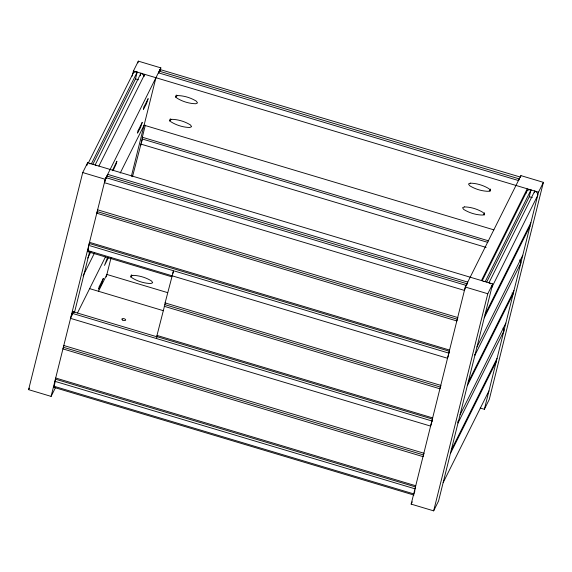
<?xml version="1.0" encoding="UTF-8"?>
<svg xmlns="http://www.w3.org/2000/svg" width="572" height="572" viewBox="0 0 572 572"><rect width="100%" height="100%" fill="white"/><g stroke="black" fill="none" stroke-linecap="round" stroke-linejoin="round"><path stroke-width="0.86" d="M140.848 145.045L141.027 144.087M457.371 319.369L457.865 317.582L97.619 209.817L97.319 211.633L457.443 319.276L456.821 320.942L96.775 213.206L97.397 211.54M415.351 488.917L55.126 381.388L55.684 378.021L415.73 485.757M171.514 276.719L87.702 251.637L89.511 242.335L449.563 350.071L449.006 353.439M156.606 338.588L156.985 335.428L164.865 304.633L440.526 387.122L439.911 388.788L164.243 306.299M432.225 420.184L432.647 417.91L156.985 335.428M415.165 488.81L415.587 486.944L55.534 379.207M432.16 420.484L431.746 422.343M73.202 312.627L73.287 311.325L72.194 315.086M160.196 70.449L160.282 69.148L159.395 72.058M55.305 381.181L53.875 387.33L54.14 386.872M55.634 387.316L51.101 396.389L28.6 389.654L82.733 172.551L87.638 162.72L492.692 283.926L438.56 501.022L433.655 510.853L411.154 504.118L465.279 287.022L520.899 175.611L543.4 182.346L489.267 399.449L484.362 409.28L480.194 408.029M86.987 165.315L87.638 162.72M51.101 396.389L105.234 179.286L160.846 67.882L138.345 61.147L133.44 70.978L132.146 76.162M71.371 316.731L72.222 313.334L432.268 421.071M105.205 181.038L106.049 177.649L466.101 285.385L464.435 290.412L104.39 182.675L106.049 177.649M106.235 178.55L107.686 174.367L467.739 282.103L467.303 283.834M74.553 312.169L89.654 251.623M137.916 62.877L138.345 61.147M92.879 164.25L135.5 78.879L137.187 72.101A3.932 3.475 26.5 0 0 132.59 74.367L88.381 162.92M140.304 75.761L140.941 73.223A3.932 3.475 26.5 0 1 143.879 76.348M144.258 76.069L144.687 74.339L98.892 166.087M106.27 276.927L111.004 257.929M131.353 176.312L155.941 77.706M132.482 176.712L142.299 138.996A6.986 0.629 -73.3 0 1 142.321 137.244L145.324 125.204M141.448 142.392L142.299 138.996L487.809 242.385M160.203 70.47L160.846 67.882M440.955 385.421L165.094 302.91L173.523 270.742L172.887 273.287M414.3 493.157L414.929 490.612M466.495 285.442L467.238 283.447M433.655 510.853L487.787 293.751L492.692 283.926M520.463 177.341L520.899 175.611M526.161 193.129L527.241 188.81L481.438 280.559M486.686 282.082L529.3 196.718L530.995 189.933A3.932 3.475 26.5 0 0 526.397 192.199L482.189 280.759M534.319 192.75L534.741 191.055A3.932 3.475 26.5 0 1 537.644 195.567L491.848 287.316A3.932 3.475 26.5 0 0 491.884 285.936M484.362 409.28L538.495 192.178L543.4 182.346M423.623 454.526L424.038 453.267L63.792 345.502L63.492 347.318L423.616 454.962L422.994 456.628L62.941 348.899L63.564 347.225M88.417 249.9L87.702 251.637M54.59 385.585L54.283 386.508M440.747 385.964L440.526 387.122M112.362 170.735L116.888 161.24L116.259 163.778L113.156 170.52M431.595 422.765L430.609 426.097L70.556 318.368L72.222 313.334M158.537 72.851L159.209 71.157L519.262 178.893L518.589 180.588M448.662 354.497L447.518 358.258L87.866 250.579M108.344 257.865L104.512 265.415L107.515 257.493M137.187 72.101L91.384 163.842A3.932 3.475 26.5 0 0 89.396 163.735M140.941 73.223L95.138 164.965A3.932 3.475 26.5 0 1 96.511 165.651M120.206 173.066L144.101 125.196L493.886 229.865M87.709 258.101L90.898 251.716M83.083 275.861L94.63 252.724M28.6 389.654L29.358 388.138M77.499 312.948L105.484 256.885M98.52 291.212L106.885 274.46L167.603 292.628M530.995 189.933L485.192 281.681A3.932 3.475 26.5 0 0 483.204 281.574M534.741 191.055L488.938 282.804A3.932 3.475 26.5 0 1 490.704 283.819M485.077 314.457L530.88 222.708M484.234 317.846L530.037 226.097M476.969 346.975L522.772 255.226M468.168 382.296L513.963 290.547M467.317 385.692L513.12 293.944L512.011 293.007M411.154 504.118L412.283 501.851M460.06 414.814L505.855 323.073M451.251 450.143L497.047 358.394M450.407 453.532L496.203 361.79M443.143 482.661L488.946 390.912M164.865 304.633L165.094 302.91M160.031 69.519L520.413 177.084M158.394 72.794L518.447 180.53M133.44 70.978L538.495 192.178M135.5 78.879L138.495 79.78M529.3 196.718L532.303 197.612M142.321 137.244L488.688 240.883M140.633 144.03L486.143 247.411M106.871 176.012L466.916 283.741M82.733 172.551L105.234 179.286M465.279 287.022L487.787 293.751M89.368 243.515L449.42 351.251M89.99 245.745L172.944 270.57M174.374 270.999L448.326 352.967M89.64 288.631L163.485 310.732M156.842 336.615L432.503 419.097M73.037 311.697L156.85 336.772M54.033 386.264L414.085 494.001M53.875 387.33L413.921 495.059M130.816 277.334A2.946 0.929 -66.1 0 1 131.453 274.789M169.72 121.293A2.946 0.929 -66.1 0 1 170.356 118.747M175.64 97.547A2.946 0.929 -66.1 0 1 176.276 95.002M490.526 189.032A2.946 0.422 -80.2 0 1 489.897 191.577M484.606 212.777A2.946 0.422 -80.2 0 1 483.969 215.322M475.025 354.247A3.932 3.475 26.5 0 1 474.932 355.162L520.734 263.413A3.932 3.475 26.5 0 0 519.591 259.917M457.936 421.156A3.932 3.475 26.5 0 1 458.015 423.001L503.818 331.26A3.932 3.475 26.5 0 0 503.017 328.128M144.051 106.835L143.415 109.374L146.425 103.825L148.155 98.613L144.051 106.835M138.131 130.58L137.494 133.119L140.498 127.57L142.235 122.358L138.131 130.58M99.228 286.622L98.591 289.16L101.594 283.612L103.332 278.4L99.228 286.622M177.556 95.567L175.783 96.403L176.92 98.112C182.547 101.58 189.132 103.596 195.746 103.746L197.519 102.91L196.382 101.201C190.755 97.726 184.17 95.717 177.556 95.567M171.636 119.312L169.863 120.149L170.999 121.857C176.626 125.325 183.212 127.341 189.825 127.492L191.599 126.655L190.455 124.946C184.835 121.471 178.25 119.462 171.636 119.312M132.725 275.354L130.952 276.19L132.096 277.899C137.723 281.367 144.301 283.383 150.915 283.533L152.688 282.697L151.551 280.988C145.924 277.513 139.346 275.504 132.725 275.354M470.263 183.154L468.489 183.991L469.633 185.7C475.261 189.168 481.838 191.184 488.452 191.327L490.225 190.49L489.089 188.789C483.462 185.314 476.884 183.305 470.263 183.154M464.342 206.9L462.569 207.736L463.713 209.445C469.333 212.913 475.918 214.929 482.532 215.072L484.305 214.243L483.168 212.534C477.541 209.059 470.963 207.05 464.342 206.9M122.48 319.991A1.966 0.901 14 0 0 125.647 320.12A1.966 0.901 14 0 0 123.187 318.568A1.966 0.901 14 0 0 122.48 319.991"/></g></svg>
